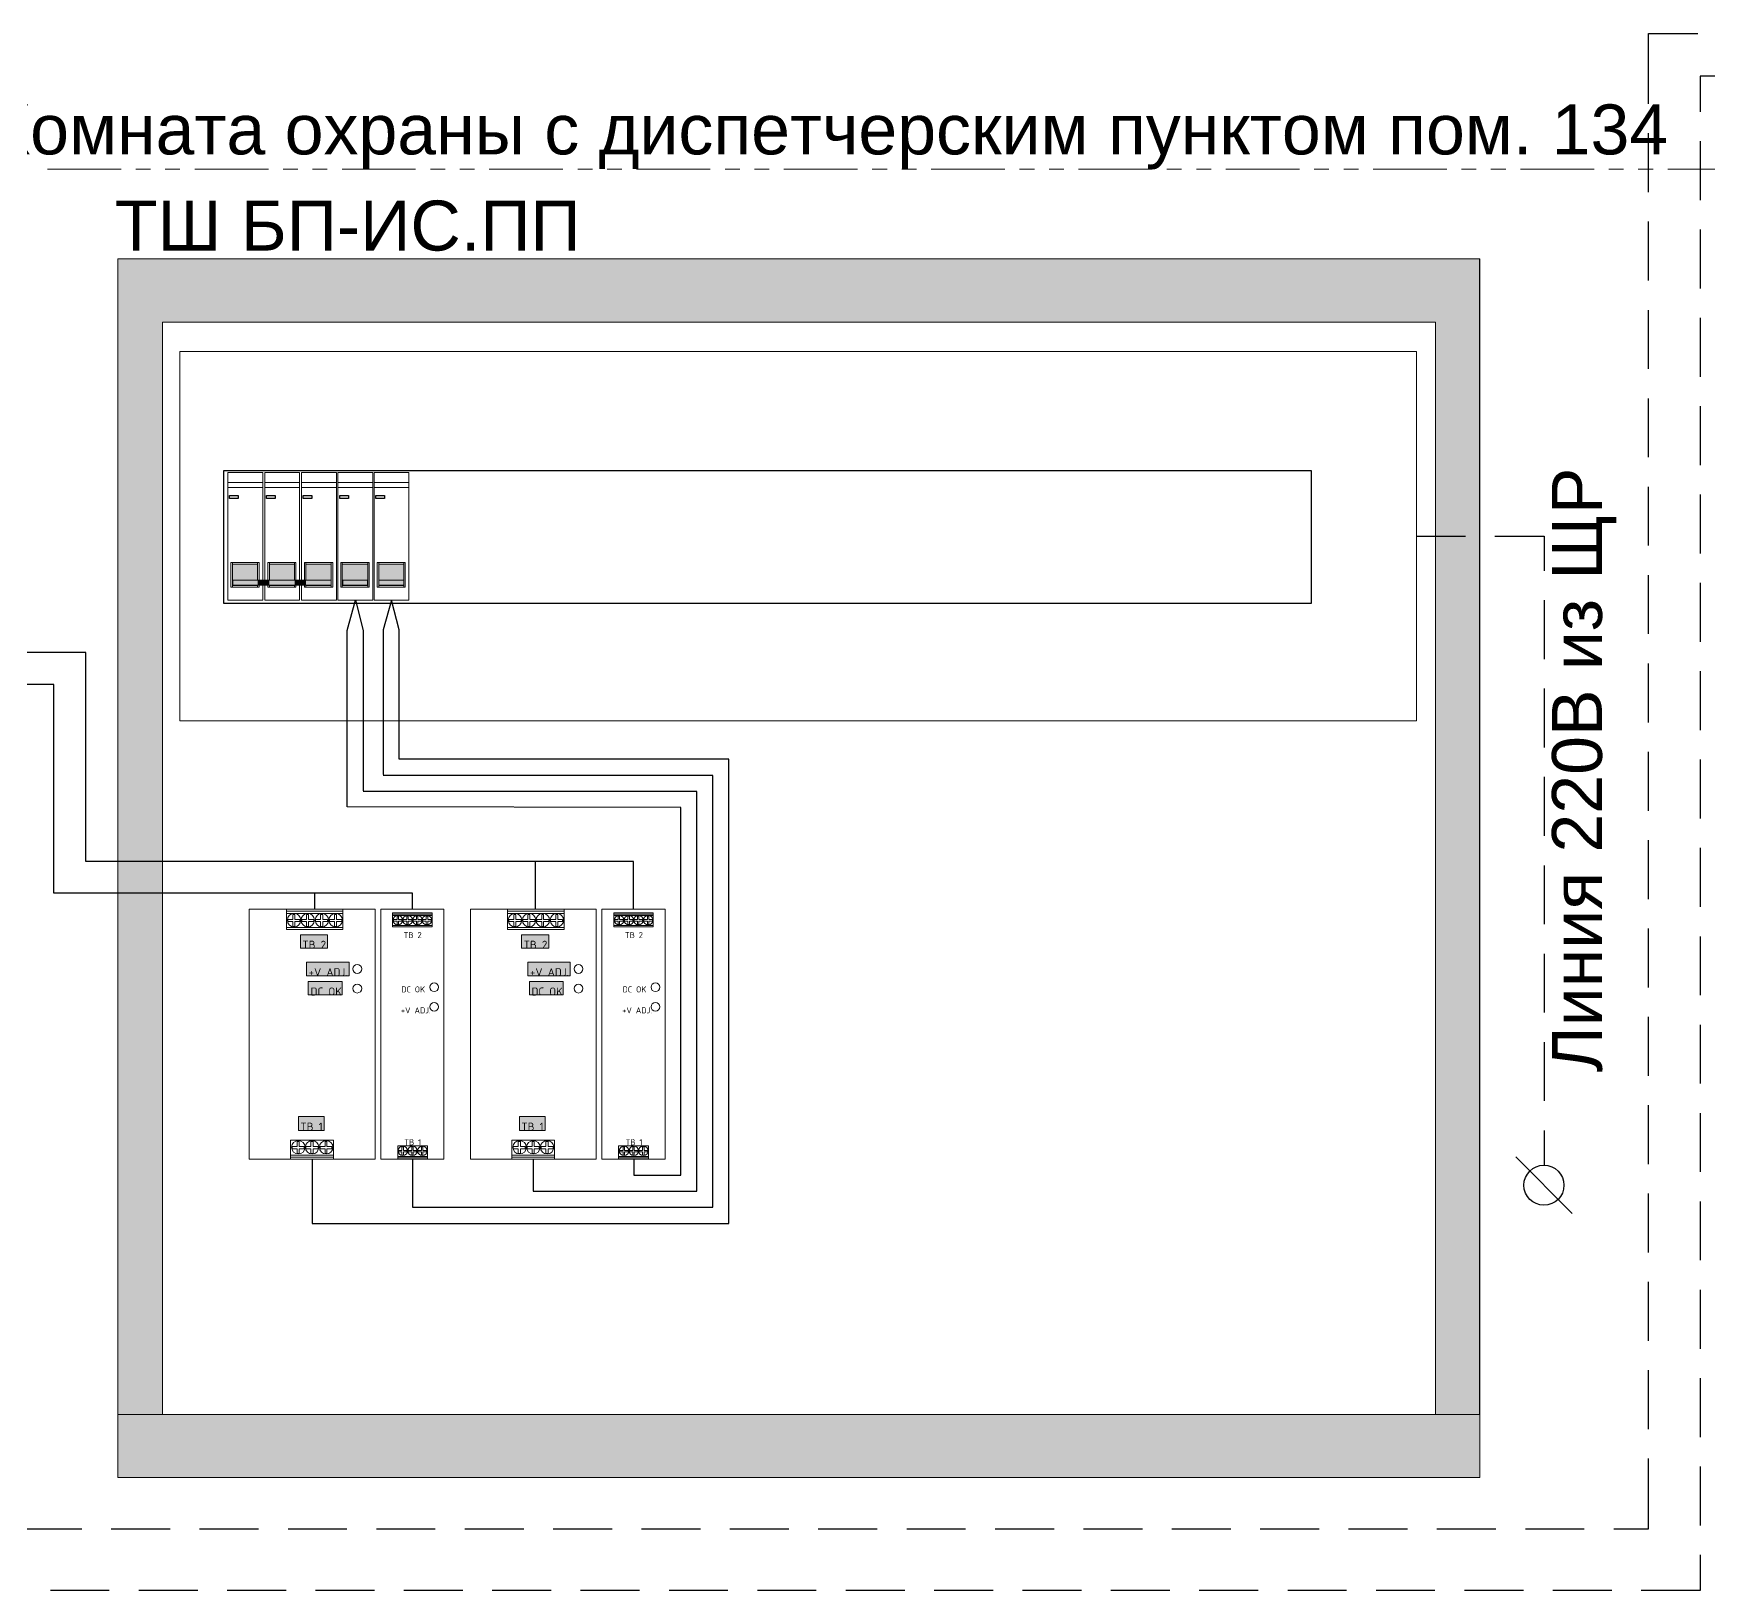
# Model space of a CAD drawing. Header units: millimetres. Extents: x -695119 to 412940, y -249585 to 622758.
# Drawn here: x 10.169 to 14.433, y 8.379 to 12.344 of the extents above; entities that cross this region are included whole.
import ezdxf

# ---------------------------------------------------------------- set-up
doc = ezdxf.new("R2010")
doc.units = ezdxf.units.MM
for name, color, linetype in [('PDF _(АР) Текст', 7, 'Continuous'), ('PDF __19D-Телекоммуникационные шкафы', 7, 'Continuous'), ('PDF _UTP', 1, 'Continuous'), ('PDF _Текст', 7, 'Continuous')]:
    doc.layers.add(name, color=color, linetype=linetype)
doc.layers.add('PDF _0', color=7, linetype='Continuous', lineweight=9)
doc.layers.add('PDF _Структурная', color=7, linetype='Continuous', true_color=0xc7c92c)
doc.styles.add('PDF Arial', font='arial.ttf')
doc.styles.add('PDF ISOCPEUR', font='isocpeur.ttf')

msp = doc.modelspace()

# ---------------------------------------------------------------- linework, layer by layer
at = {"layer": 'PDF _(АР) Текст', "lineweight": 15}
for points in [[(13.8511, 11.7701), (10.3833, 11.7701), (10.3833, 8.8274)], [(13.7386, 8.8274), (13.7386, 11.6093), (10.4975, 11.6093), (10.4975, 8.8274)]]:
    msp.add_lwpolyline(points, dxfattribs=at)
for points in [[(10.5417, 11.5343), (13.6894, 11.5343), (13.6894, 10.5942), (10.5417, 10.5942)], [(10.6525, 11.2309), (13.4227, 11.2309), (13.4227, 10.8934), (10.6525, 10.8934)], [(13.8511, 8.8274), (10.3833, 8.8274), (10.3833, 8.6665), (13.8511, 8.6665)]]:
    msp.add_lwpolyline(points, close=True, dxfattribs=at)
at = {"layer": 'PDF _(АР) Текст', "lineweight": 25}
msp.add_lwpolyline([(12.0376, 11.2309), (10.6525, 11.2309), (10.6525, 10.8934), (12.0376, 10.8934), (13.4227, 10.8934), (13.4227, 11.2309)], close=True, dxfattribs=at)
at = {"layer": 'PDF _0', "color": 252, "lineweight": 30, "true_color": 0x989898}
msp.add_lwpolyline([(13.8511, 8.8274), (13.8511, 11.7701)], dxfattribs=at)
at = {"layer": 'PDF _0', "lineweight": 5}
for points in [[(10.7525, 10.9392), (10.7525, 10.9009), (10.6634, 10.9009), (10.6634, 11.2267), (10.7525, 11.2267), (10.7525, 10.9517)], [(10.7575, 10.9517), (10.7575, 11.2267), (10.8459, 11.2267), (10.8459, 10.9517)], [(10.8509, 10.9517), (10.8509, 11.2267), (10.94, 11.2267), (10.94, 10.9009), (10.8509, 10.9009), (10.8509, 10.9392)], [(10.7434, 10.9392), (10.7434, 10.9342), (10.6709, 10.9342), (10.6709, 10.9967), (10.7434, 10.9967), (10.7434, 10.9517)], [(10.675, 10.9925), (10.675, 10.9967)], [(10.675, 10.9342), (10.675, 10.9384), (10.675, 10.9925), (10.7392, 10.9925), (10.7392, 10.9517)], [(10.7392, 10.9925), (10.7392, 10.9967)], [(10.765, 10.9517), (10.765, 10.9967), (10.8367, 10.9967), (10.8367, 10.9517)], [(10.7692, 10.9517), (10.7692, 10.9925), (10.7692, 10.9967)], [(10.7692, 10.9925), (10.8334, 10.9925), (10.8334, 10.9517)], [(10.8334, 10.9925), (10.8334, 10.9967)], [(10.8584, 10.9517), (10.8584, 10.9967), (10.9309, 10.9967), (10.9309, 10.9342), (10.8584, 10.9342), (10.8584, 10.9392)], [(10.8625, 10.9517), (10.8625, 10.9925), (10.8625, 10.9967)], [(10.8625, 10.9925), (10.9267, 10.9925), (10.9267, 10.9384), (10.8625, 10.9384), (10.8625, 10.9392)], [(10.9267, 10.9925), (10.9267, 10.9967)], [(10.955, 10.9925), (11.02, 10.9925), (11.02, 10.9384), (10.955, 10.9384), (10.955, 10.9392), (10.955, 10.9925), (10.955, 10.9967)], [(11.02, 10.9925), (11.02, 10.9967)], [(11.0476, 10.9925), (11.1117, 10.9925), (11.1117, 10.9384), (11.0476, 10.9384), (11.0476, 10.9392), (11.0476, 10.9925), (11.0476, 10.9967)], [(11.1117, 10.9925), (11.1117, 10.9967)], [(10.7392, 10.9392), (10.7392, 10.9384), (10.675, 10.9384)], [(10.7392, 10.9384), (10.7392, 10.9342)], [(10.8459, 10.9392), (10.8459, 10.9009), (10.7575, 10.9009), (10.7575, 10.9392)], [(10.8367, 10.9392), (10.8367, 10.9342), (10.765, 10.9342), (10.765, 10.9392)], [(10.8334, 10.9392), (10.8334, 10.9384), (10.7692, 10.9384), (10.7692, 10.9392)], [(10.7692, 10.9384), (10.7692, 10.9342)], [(10.8334, 10.9384), (10.8334, 10.9342)], [(10.8625, 10.9384), (10.8625, 10.9342)], [(10.9267, 10.9384), (10.9267, 10.9342)], [(10.955, 10.9384), (10.955, 10.9342)], [(11.02, 10.9384), (11.02, 10.9342)], [(11.0476, 10.9384), (11.0476, 10.9342)], [(11.1117, 10.9384), (11.1117, 10.9342)]]:
    msp.add_lwpolyline(points, dxfattribs=at)
for points in [[(11.0325, 10.9009), (10.9434, 10.9009), (10.9434, 10.9392), (10.9434, 11.2267), (11.0325, 11.2267)], [(11.1242, 10.9009), (11.0359, 10.9009), (11.0359, 10.9392), (11.0359, 11.2267), (11.1242, 11.2267)], [(10.6634, 11.2009), (10.7525, 11.2009), (10.7525, 11.1884), (10.6634, 11.1884)], [(10.7575, 11.2009), (10.8459, 11.2009), (10.8459, 11.1884), (10.7575, 11.1884)], [(10.8509, 11.2009), (10.94, 11.2009), (10.94, 11.1884), (10.8509, 11.1884)], [(10.9434, 11.2009), (11.0325, 11.2009), (11.0325, 11.1884), (10.9434, 11.1884)], [(11.0359, 11.2009), (11.1242, 11.2009), (11.1242, 11.1884), (11.0359, 11.1884)], [(10.9509, 10.9967), (11.0234, 10.9967), (11.0234, 10.9342), (10.9509, 10.9342), (10.9509, 10.9392)], [(11.0434, 10.9967), (11.1151, 10.9967), (11.1151, 10.9342), (11.0434, 10.9342), (11.0434, 10.9392)]]:
    msp.add_lwpolyline(points, close=True, dxfattribs=at)
at = {"layer": 'PDF _0', "color": 240, "lineweight": 30, "true_color": 0xec1f24}
for points in [[(10.69, 11.1601), (10.6675, 11.1601), (10.6675, 11.1676), (10.69, 11.1676)], [(10.7617, 11.1676), (10.7842, 11.1676), (10.7842, 11.1601), (10.7617, 11.1601)], [(10.855, 11.1676), (10.8775, 11.1676), (10.8775, 11.1601), (10.855, 11.1601)], [(10.9484, 11.1676), (10.9709, 11.1676), (10.9709, 11.1601), (10.9484, 11.1601)], [(11.04, 11.1676), (11.0626, 11.1676), (11.0626, 11.1601), (11.04, 11.1601)]]:
    msp.add_lwpolyline(points, close=True, dxfattribs=at)
at = {"layer": 'PDF _0', "lineweight": 0}
for points in [[(10.6759, 10.9392), (10.9267, 10.9392), (10.9267, 10.9517), (10.6759, 10.9517)], [(10.9559, 10.9392), (11.0192, 10.9392), (11.0192, 10.9517), (10.9559, 10.9517)], [(11.0476, 10.9392), (11.1117, 10.9392), (11.1117, 10.9517), (11.0476, 10.9517)], [(10.9567, 10.0625), (10.9567, 10.1141), (10.8775, 10.1141), (10.8125, 10.1141), (10.8125, 10.0625)], [(11.5201, 10.0625), (11.5201, 10.1141), (11.4409, 10.1141), (11.3759, 10.1141), (11.3759, 10.0625)], [(10.8125, 10.1033), (10.9567, 10.1033), (10.9567, 10.0675), (10.8125, 10.0675)], [(10.8292, 10.0825), (10.8159, 10.0825), (10.8159, 10.0883), (10.8292, 10.0883), (10.8292, 10.1008), (10.8342, 10.1008), (10.8342, 10.0883), (10.8467, 10.0883), (10.8467, 10.0825), (10.8342, 10.0825), (10.8342, 10.07), (10.8292, 10.07)], [(10.8642, 10.0825), (10.8517, 10.0825), (10.8517, 10.0883), (10.8642, 10.0883), (10.8642, 10.1008), (10.8692, 10.1008), (10.8692, 10.0883), (10.8825, 10.0883), (10.8825, 10.0825), (10.8692, 10.0825), (10.8692, 10.07), (10.8642, 10.07)], [(10.8992, 10.0825), (10.8867, 10.0825), (10.8867, 10.0883), (10.8992, 10.0883), (10.8992, 10.1008), (10.905, 10.1008), (10.905, 10.0883), (10.9175, 10.0883), (10.9175, 10.0825), (10.905, 10.0825), (10.905, 10.07), (10.8992, 10.07)], [(10.935, 10.0825), (10.9225, 10.0825), (10.9225, 10.0883), (10.935, 10.0883), (10.935, 10.1008), (10.94, 10.1008), (10.94, 10.0883), (10.9534, 10.0883), (10.9534, 10.0825), (10.94, 10.0825), (10.94, 10.07), (10.935, 10.07)], [(11.0826, 10.0983), (11.1834, 10.0983), (11.1834, 10.0725), (11.0826, 10.0725)], [(11.0942, 10.0833), (11.0851, 10.0833), (11.0851, 10.0875), (11.0942, 10.0875), (11.0942, 10.0966), (11.0976, 10.0966), (11.0976, 10.0875), (11.1067, 10.0875), (11.1067, 10.0833), (11.0976, 10.0833), (11.0976, 10.075), (11.0942, 10.075)], [(11.1192, 10.0833), (11.1101, 10.0833), (11.1101, 10.0875), (11.1192, 10.0875), (11.1192, 10.0966), (11.1226, 10.0966), (11.1226, 10.0875), (11.1317, 10.0875), (11.1317, 10.0833), (11.1226, 10.0833), (11.1226, 10.075), (11.1192, 10.075)], [(11.1442, 10.0833), (11.1351, 10.0833), (11.1351, 10.0875), (11.1442, 10.0875), (11.1442, 10.0966), (11.1476, 10.0966), (11.1476, 10.0875), (11.1567, 10.0875), (11.1567, 10.0833), (11.1476, 10.0833), (11.1476, 10.075), (11.1442, 10.075)], [(11.1684, 10.0833), (11.1601, 10.0833), (11.1601, 10.0875), (11.1684, 10.0875), (11.1684, 10.0966), (11.1726, 10.0966), (11.1726, 10.0875), (11.1809, 10.0875), (11.1809, 10.0833), (11.1726, 10.0833), (11.1726, 10.075), (11.1684, 10.075)], [(11.3759, 10.1033), (11.5201, 10.1033), (11.5201, 10.0675), (11.3759, 10.0675)], [(11.3917, 10.0825), (11.3792, 10.0825), (11.3792, 10.0883), (11.3917, 10.0883), (11.3917, 10.1008), (11.3967, 10.1008), (11.3967, 10.0883), (11.4101, 10.0883), (11.4101, 10.0825), (11.3967, 10.0825), (11.3967, 10.07), (11.3917, 10.07)], [(11.4276, 10.0825), (11.4142, 10.0825), (11.4142, 10.0883), (11.4276, 10.0883), (11.4276, 10.1008), (11.4326, 10.1008), (11.4326, 10.0883), (11.4451, 10.0883), (11.4451, 10.0825), (11.4326, 10.0825), (11.4326, 10.07), (11.4276, 10.07)], [(11.4626, 10.0825), (11.4501, 10.0825), (11.4501, 10.0883), (11.4626, 10.0883), (11.4626, 10.1008), (11.4676, 10.1008), (11.4676, 10.0883), (11.4809, 10.0883), (11.4809, 10.0825), (11.4676, 10.0825), (11.4676, 10.07), (11.4626, 10.07)], [(11.4984, 10.0825), (11.4851, 10.0825), (11.4851, 10.0883), (11.4984, 10.0883), (11.4984, 10.1008), (11.5034, 10.1008), (11.5034, 10.0883), (11.5159, 10.0883), (11.5159, 10.0825), (11.5034, 10.0825), (11.5034, 10.07), (11.4984, 10.07)], [(11.6459, 10.0983), (11.7468, 10.0983), (11.7468, 10.0725), (11.6459, 10.0725)], [(11.6576, 10.0833), (11.6484, 10.0833), (11.6484, 10.0875), (11.6576, 10.0875), (11.6576, 10.0966), (11.6609, 10.0966), (11.6609, 10.0875), (11.6701, 10.0875), (11.6701, 10.0833), (11.6609, 10.0833), (11.6609, 10.075), (11.6576, 10.075)], [(11.6818, 10.0833), (11.6734, 10.0833), (11.6734, 10.0875), (11.6818, 10.0875), (11.6818, 10.0966), (11.6859, 10.0966), (11.6859, 10.0875), (11.6943, 10.0875), (11.6943, 10.0833), (11.6859, 10.0833), (11.6859, 10.075), (11.6818, 10.075)], [(11.7068, 10.0833), (11.6976, 10.0833), (11.6976, 10.0875), (11.7068, 10.0875), (11.7068, 10.0966), (11.7101, 10.0966), (11.7101, 10.0875), (11.7193, 10.0875), (11.7193, 10.0833), (11.7101, 10.0833), (11.7101, 10.075), (11.7068, 10.075)], [(11.7318, 10.0833), (11.7226, 10.0833), (11.7226, 10.0875), (11.7318, 10.0875), (11.7318, 10.0966), (11.7351, 10.0966), (11.7351, 10.0875), (11.7443, 10.0875), (11.7443, 10.0833), (11.7351, 10.0833), (11.7351, 10.075), (11.7318, 10.075)], [(10.8234, 9.5258), (10.9325, 9.5258), (10.9325, 9.4774), (10.8234, 9.4774)], [(10.84, 9.5041), (10.8275, 9.5041), (10.8275, 9.5099), (10.84, 9.5099), (10.84, 9.5224), (10.845, 9.5224), (10.845, 9.5099), (10.8575, 9.5099), (10.8575, 9.5041), (10.845, 9.5041), (10.845, 9.4916), (10.84, 9.4916)], [(10.875, 9.5041), (10.8625, 9.5041), (10.8625, 9.5099), (10.875, 9.5099), (10.875, 9.5224), (10.8809, 9.5224), (10.8809, 9.5099), (10.8934, 9.5099), (10.8934, 9.5041), (10.8809, 9.5041), (10.8809, 9.4916), (10.875, 9.4916)], [(10.9109, 9.5041), (10.8984, 9.5041), (10.8984, 9.5099), (10.9109, 9.5099), (10.9109, 9.5224), (10.9159, 9.5224), (10.9159, 9.5099), (10.9284, 9.5099), (10.9284, 9.5041), (10.9159, 9.5041), (10.9159, 9.4916), (10.9109, 9.4916)], [(11.0959, 9.5116), (11.1717, 9.5116), (11.1717, 9.4774), (11.0959, 9.4774)], [(11.3867, 9.5258), (11.4951, 9.5258), (11.4951, 9.4774), (11.3867, 9.4774)], [(11.4026, 9.5041), (11.3901, 9.5041), (11.3901, 9.5099), (11.4026, 9.5099), (11.4026, 9.5224), (11.4084, 9.5224), (11.4084, 9.5099), (11.4209, 9.5099), (11.4209, 9.5041), (11.4084, 9.5041), (11.4084, 9.4916), (11.4026, 9.4916)], [(11.4384, 9.5041), (11.4259, 9.5041), (11.4259, 9.5099), (11.4384, 9.5099), (11.4384, 9.5224), (11.4434, 9.5224), (11.4434, 9.5099), (11.4559, 9.5099), (11.4559, 9.5041), (11.4434, 9.5041), (11.4434, 9.4916), (11.4384, 9.4916)], [(11.4734, 9.5041), (11.4609, 9.5041), (11.4609, 9.5099), (11.4734, 9.5099), (11.4734, 9.5224), (11.4793, 9.5224), (11.4793, 9.5099), (11.4918, 9.5099), (11.4918, 9.5041), (11.4793, 9.5041), (11.4793, 9.4916), (11.4734, 9.4916)], [(11.6584, 9.5116), (11.7343, 9.5116), (11.7343, 9.4774), (11.6584, 9.4774)], [(11.1067, 9.4966), (11.0984, 9.4966), (11.0984, 9.4999), (11.1067, 9.4999), (11.1067, 9.5091), (11.1109, 9.5091), (11.1109, 9.4999), (11.1192, 9.4999), (11.1192, 9.4966), (11.1109, 9.4966), (11.1109, 9.4874), (11.1067, 9.4874)], [(11.1317, 9.4966), (11.1226, 9.4966), (11.1226, 9.4999), (11.1317, 9.4999), (11.1317, 9.5091), (11.1351, 9.5091), (11.1351, 9.4999), (11.1442, 9.4999), (11.1442, 9.4966), (11.1351, 9.4966), (11.1351, 9.4874), (11.1317, 9.4874)], [(11.1567, 9.4966), (11.1476, 9.4966), (11.1476, 9.4999), (11.1567, 9.4999), (11.1567, 9.5091), (11.1601, 9.5091), (11.1601, 9.4999), (11.1692, 9.4999), (11.1692, 9.4966), (11.1601, 9.4966), (11.1601, 9.4874), (11.1567, 9.4874)], [(11.6701, 9.4966), (11.6609, 9.4966), (11.6609, 9.4999), (11.6701, 9.4999), (11.6701, 9.5091), (11.6734, 9.5091), (11.6734, 9.4999), (11.6826, 9.4999), (11.6826, 9.4966), (11.6734, 9.4966), (11.6734, 9.4874), (11.6701, 9.4874)], [(11.6943, 9.4966), (11.6859, 9.4966), (11.6859, 9.4999), (11.6943, 9.4999), (11.6943, 9.5091), (11.6984, 9.5091), (11.6984, 9.4999), (11.7076, 9.4999), (11.7076, 9.4966), (11.6984, 9.4966), (11.6984, 9.4874), (11.6943, 9.4874)], [(11.7193, 9.4966), (11.7109, 9.4966), (11.7109, 9.4999), (11.7193, 9.4999), (11.7193, 9.5091), (11.7234, 9.5091), (11.7234, 9.4999), (11.7318, 9.4999), (11.7318, 9.4966), (11.7234, 9.4966), (11.7234, 9.4874), (11.7193, 9.4874)]]:
    msp.add_lwpolyline(points, close=True, dxfattribs=at)
at = {"layer": 'PDF _0', "lineweight": 15}
for points in [[(10.7175, 10.1141), (11.0384, 10.1141), (11.0384, 9.4774), (10.7175, 9.4774)], [(11.0534, 10.1141), (11.2134, 10.1141), (11.2134, 9.4774), (11.0534, 9.4774)], [(11.2809, 10.1141), (11.6009, 10.1141), (11.6009, 9.4774), (11.2809, 9.4774)], [(11.6159, 10.1141), (11.7768, 10.1141), (11.7768, 9.4774), (11.6159, 9.4774)], [(11.0826, 10.105), (11.1834, 10.105), (11.1834, 10.0691), (11.0826, 10.0691)], [(11.6459, 10.105), (11.7468, 10.105), (11.7468, 10.0691), (11.6459, 10.0691)]]:
    msp.add_lwpolyline(points, close=True, dxfattribs=at)
at = {"layer": 'PDF _0', "lineweight": 0}
for points in [[(10.8125, 10.1091), (10.9567, 10.1091)], [(11.3759, 10.1091), (11.5201, 10.1091)], [(10.8125, 10.1033), (10.9567, 10.1033)], [(10.8125, 10.0675), (10.9567, 10.0675)], [(11.1284, 10.105), (11.0826, 10.105), (11.0826, 10.0691), (11.1834, 10.0691)], [(11.0826, 10.0983), (11.1834, 10.0983)], [(11.0826, 10.0725), (11.1834, 10.0725)], [(11.3759, 10.1033), (11.5201, 10.1033)], [(11.3759, 10.0675), (11.5201, 10.0675)], [(11.6918, 10.105), (11.6459, 10.105), (11.6459, 10.0691), (11.7468, 10.0691)], [(11.6459, 10.0983), (11.7468, 10.0983)], [(11.6459, 10.0725), (11.7468, 10.0725)], [(10.8234, 9.4874), (10.9325, 9.4874)], [(10.8234, 9.4824), (10.9325, 9.4824)], [(11.0959, 9.4841), (11.1717, 9.4841)], [(11.0959, 9.4808), (11.1717, 9.4808)], [(11.3867, 9.4874), (11.4951, 9.4874)], [(11.3867, 9.4824), (11.4951, 9.4824)], [(11.6584, 9.4841), (11.7343, 9.4841)], [(11.6584, 9.4808), (11.7343, 9.4808)]]:
    msp.add_lwpolyline(points, dxfattribs=at)
at = {"layer": 'PDF _0', "lineweight": 15}
for points in [[(11.0826, 10.1016), (11.1834, 10.1016)], [(11.6459, 10.1016), (11.7468, 10.1016)], [(10.8234, 9.4774), (10.9325, 9.4774)], [(11.0959, 9.4774), (11.1717, 9.4774)], [(11.3867, 9.4774), (11.4951, 9.4774)], [(11.6584, 9.4774), (11.7343, 9.4774)]]:
    msp.add_lwpolyline(points, dxfattribs=at)
at = {"layer": 'PDF _0', "color": 252, "lineweight": 15, "true_color": 0x989898}
for points in [[(10.8484, 10.015), (10.9175, 10.015), (10.9175, 10.0491), (10.8484, 10.0491)], [(11.4109, 10.015), (11.4809, 10.015), (11.4809, 10.0491), (11.4109, 10.0491)], [(10.8642, 9.9441), (10.9725, 9.9441), (10.9725, 9.9791), (10.8642, 9.9791)], [(11.4276, 9.9441), (11.5351, 9.9441), (11.5351, 9.9791), (11.4276, 9.9791)], [(10.8684, 9.8958), (10.9542, 9.8958), (10.9542, 9.93), (10.8684, 9.93)], [(11.4317, 9.8958), (11.5176, 9.8958), (11.5176, 9.93), (11.4317, 9.93)], [(10.8434, 9.5508), (10.9084, 9.5508), (10.9084, 9.5858), (10.8434, 9.5858)], [(11.4059, 9.5508), (11.4718, 9.5508), (11.4718, 9.5858), (11.4059, 9.5858)]]:
    msp.add_lwpolyline(points, close=True, dxfattribs=at)
at = {"layer": 'PDF _0', "color": 7, "lineweight": 0, "true_color": 0xffffff}
for points in [[(10.8484, 10.015), (10.9175, 10.015)], [(11.4109, 10.015), (11.4809, 10.015)], [(10.8642, 9.9441), (10.9725, 9.9441)], [(11.4276, 9.9441), (11.5351, 9.9441)], [(10.8684, 9.8958), (10.9542, 9.8958)], [(11.4317, 9.8958), (11.5176, 9.8958)], [(10.8434, 9.5508), (10.9084, 9.5508)], [(11.4059, 9.5508), (11.4718, 9.5508)]]:
    msp.add_lwpolyline(points, dxfattribs=at)
at = {"layer": 'PDF _0', "lineweight": 0}
for centre, radius in [((10.8321, 10.0862), 0.0171), ((10.8671, 10.0862), 0.0171), ((10.903, 10.0862), 0.0171), ((10.938, 10.0862), 0.0171), ((11.0963, 10.0862), 0.0121), ((11.1213, 10.0862), 0.0121), ((11.1463, 10.0862), 0.0121), ((11.1705, 10.0862), 0.0121), ((11.3947, 10.0862), 0.0171), ((11.4305, 10.0862), 0.0171), ((11.4655, 10.0862), 0.0171), ((11.5013, 10.0862), 0.0171), ((11.6597, 10.0862), 0.0121), ((11.6847, 10.0862), 0.0121), ((11.7089, 10.0862), 0.0121), ((11.7339, 10.0862), 0.0121), ((10.993, 9.962), 0.0113), ((11.5563, 9.962), 0.0113), ((10.993, 9.912), 0.0113), ((11.1888, 9.9154), 0.0113), ((11.5563, 9.912), 0.0113), ((11.7522, 9.9154), 0.0113), ((11.1888, 9.8654), 0.0113), ((11.7522, 9.8654), 0.0113), ((10.843, 9.5078), 0.0171), ((10.878, 9.5078), 0.0171), ((10.9138, 9.5078), 0.0171), ((11.1088, 9.4987), 0.0121), ((11.1338, 9.4987), 0.0121), ((11.1588, 9.4987), 0.0121), ((11.4063, 9.5078), 0.0171), ((11.4413, 9.5078), 0.0171), ((11.4763, 9.5078), 0.0171), ((11.6722, 9.4987), 0.0121), ((11.6972, 9.4987), 0.0121), ((11.7214, 9.4987), 0.0121)]:
    msp.add_circle(centre, radius, dxfattribs=at)
at = {"layer": 'PDF _0', "color": 9, "lineweight": 15, "true_color": 0xc6c7ca, "transparency": 33554559}
for points in [[(13.8511, 11.7701), (10.3833, 11.7701), (13.8511, 11.6093)], [(10.3833, 11.7701), (13.8511, 11.6093), (10.3833, 11.6093)], [(10.4975, 11.6093), (10.3833, 11.6093), (10.4975, 9.1507)], [(10.3833, 11.6093), (10.4975, 9.1507), (10.3833, 9.1507)], [(13.8511, 11.6093), (13.7386, 11.6093), (13.8511, 8.8274)], [(13.7386, 11.6093), (13.8511, 8.8274), (13.7386, 8.8274)], [(10.4975, 9.1507), (10.3833, 9.1507), (10.4975, 9.0007)], [(10.3833, 9.1507), (10.4975, 9.0007), (10.3833, 9.0007)], [(10.4975, 9.0007), (10.3833, 9.0007), (10.4975, 8.8274)], [(10.3833, 9.0007), (10.4975, 8.8274), (10.3833, 8.8274)], [(13.8511, 8.8274), (10.3833, 8.8274), (13.8511, 8.6665)], [(10.3833, 8.8274), (13.8511, 8.6665), (10.3833, 8.6665)]]:
    msp.add_solid(points, dxfattribs=at)
at = {"layer": 'PDF _0', "color": 40, "lineweight": 15, "true_color": 0xf8d731, "transparency": 33554559}
for points in [[(10.7392, 10.9925), (10.675, 10.9925), (10.7392, 10.9517)], [(10.675, 10.9925), (10.7392, 10.9517), (10.675, 10.9517)], [(10.8334, 10.9925), (10.7692, 10.9925), (10.8334, 10.9517)], [(10.7692, 10.9925), (10.8334, 10.9517), (10.7692, 10.9517)], [(10.9267, 10.9925), (10.8625, 10.9925), (10.9267, 10.9517)], [(10.8625, 10.9925), (10.9267, 10.9517), (10.8625, 10.9517)], [(10.955, 10.9925), (10.955, 10.9392), (10.955, 10.9392)], [(11.02, 10.9925), (10.955, 10.9925), (11.02, 10.9517)], [(10.955, 10.9925), (11.02, 10.9517), (10.955, 10.9517)], [(11.02, 10.9967), (11.02, 10.9925), (11.02, 10.9925)], [(11.0234, 10.9967), (11.0234, 10.9925), (11.0234, 10.9925)], [(11.0234, 10.9925), (11.0234, 10.9392), (11.0234, 10.9392)], [(11.1117, 10.9925), (11.0476, 10.9925), (11.1117, 10.9517)], [(11.0476, 10.9925), (11.1117, 10.9517), (11.0476, 10.9517)], [(10.6759, 10.9517), (10.675, 10.9517), (10.6759, 10.9392)], [(10.675, 10.9517), (10.6759, 10.9392), (10.675, 10.9392)], [(10.7392, 10.9392), (10.675, 10.9392), (10.7392, 10.9384)], [(10.675, 10.9392), (10.7392, 10.9384), (10.675, 10.9384)], [(10.7392, 10.9517), (10.6759, 10.9517), (10.7392, 10.9392)], [(10.6759, 10.9517), (10.7392, 10.9392), (10.6759, 10.9392)], [(10.7434, 10.9517), (10.7392, 10.9517), (10.7434, 10.9392)], [(10.7392, 10.9517), (10.7434, 10.9392), (10.7392, 10.9392)], [(10.7525, 10.9517), (10.7434, 10.9517), (10.7525, 10.9392)], [(10.7434, 10.9517), (10.7525, 10.9392), (10.7434, 10.9392)], [(10.7575, 10.9517), (10.7525, 10.9517), (10.7575, 10.9392)], [(10.7525, 10.9517), (10.7575, 10.9392), (10.7525, 10.9392)], [(10.765, 10.9517), (10.7575, 10.9517), (10.765, 10.9392)], [(10.7575, 10.9517), (10.765, 10.9392), (10.7575, 10.9392)], [(10.7692, 10.9517), (10.765, 10.9517), (10.7692, 10.9392)], [(10.765, 10.9517), (10.7692, 10.9392), (10.765, 10.9392)], [(10.8334, 10.9517), (10.7692, 10.9517), (10.8334, 10.9392)], [(10.7692, 10.9517), (10.8334, 10.9392), (10.7692, 10.9392)], [(10.8367, 10.9517), (10.8334, 10.9517), (10.8367, 10.9392)], [(10.8334, 10.9517), (10.8367, 10.9392), (10.8334, 10.9392)], [(10.8459, 10.9517), (10.8367, 10.9517), (10.8459, 10.9392)], [(10.8367, 10.9517), (10.8459, 10.9392), (10.8367, 10.9392)], [(10.8509, 10.9517), (10.8459, 10.9517), (10.8509, 10.9392)], [(10.8459, 10.9517), (10.8509, 10.9392), (10.8459, 10.9392)], [(10.8584, 10.9517), (10.8509, 10.9517), (10.8584, 10.9392)], [(10.8509, 10.9517), (10.8584, 10.9392), (10.8509, 10.9392)], [(10.8625, 10.9517), (10.8584, 10.9517), (10.8625, 10.9392)], [(10.8584, 10.9517), (10.8625, 10.9392), (10.8584, 10.9392)], [(10.9267, 10.9517), (10.8625, 10.9517), (10.9267, 10.9392)], [(10.8625, 10.9517), (10.9267, 10.9392), (10.8625, 10.9392)], [(10.9267, 10.9392), (10.8625, 10.9392), (10.9267, 10.9384)], [(10.8625, 10.9392), (10.9267, 10.9384), (10.8625, 10.9384)], [(10.9267, 10.9517), (10.9267, 10.9392), (10.9267, 10.9392)], [(10.9267, 10.9392), (10.9267, 10.9392), (10.9267, 10.9517)], [(10.9559, 10.9517), (10.955, 10.9517), (10.9559, 10.9392)], [(10.955, 10.9517), (10.9559, 10.9392), (10.955, 10.9392)], [(10.955, 10.9392), (10.955, 10.9384), (10.955, 10.9384)], [(11.02, 10.9392), (10.955, 10.9392), (11.02, 10.9384)], [(10.955, 10.9392), (11.02, 10.9384), (10.955, 10.9384)], [(10.955, 10.9384), (10.955, 10.9342), (10.955, 10.9342)], [(11.0192, 10.9517), (10.9559, 10.9517), (11.0192, 10.9392)], [(10.9559, 10.9517), (11.0192, 10.9392), (10.9559, 10.9392)], [(11.02, 10.9517), (11.0192, 10.9517), (11.02, 10.9392)], [(11.0192, 10.9517), (11.02, 10.9392), (11.0192, 10.9392)], [(11.0234, 10.9392), (11.0234, 10.9384), (11.0234, 10.9384)], [(11.0234, 10.9384), (11.0234, 10.9342), (11.0234, 10.9342)], [(11.0476, 10.9517), (11.0476, 10.9392), (11.0476, 10.9392)], [(11.0476, 10.9392), (11.0476, 10.9392), (11.0476, 10.9517)], [(11.1117, 10.9517), (11.0476, 10.9517), (11.1117, 10.9392)], [(11.0476, 10.9517), (11.1117, 10.9392), (11.0476, 10.9392)], [(11.1117, 10.9392), (11.0476, 10.9392), (11.1117, 10.9384)], [(11.0476, 10.9392), (11.1117, 10.9384), (11.0476, 10.9384)], [(11.1117, 10.9517), (11.1117, 10.9392), (11.1117, 10.9392)], [(11.1117, 10.9392), (11.1117, 10.9392), (11.1117, 10.9517)]]:
    msp.add_solid(points, dxfattribs=at)
at = {"layer": 'PDF _0', "color": 7, "lineweight": 15, "true_color": 0xffffff, "transparency": 33554559}
for points in [[(10.8484, 10.0491), (10.9175, 10.0491), (10.8484, 10.015)], [(10.9175, 10.0491), (10.8484, 10.015), (10.9175, 10.015)], [(11.4109, 10.0491), (11.4809, 10.0491), (11.4109, 10.015)], [(11.4809, 10.0491), (11.4109, 10.015), (11.4809, 10.015)], [(10.8642, 9.9791), (10.9725, 9.9791), (10.8642, 9.9441)], [(10.9725, 9.9791), (10.8642, 9.9441), (10.9725, 9.9441)], [(11.4276, 9.9791), (11.5351, 9.9791), (11.4276, 9.9441)], [(11.5351, 9.9791), (11.4276, 9.9441), (11.5351, 9.9441)], [(10.8684, 9.93), (10.9542, 9.93), (10.8684, 9.8958)], [(10.9542, 9.93), (10.8684, 9.8958), (10.9542, 9.8958)], [(11.4317, 9.93), (11.5176, 9.93), (11.4317, 9.8958)], [(11.5176, 9.93), (11.4317, 9.8958), (11.5176, 9.8958)], [(10.8434, 9.5858), (10.9084, 9.5858), (10.8434, 9.5508)], [(10.9084, 9.5858), (10.8434, 9.5508), (10.9084, 9.5508)], [(11.4059, 9.5858), (11.4718, 9.5858), (11.4059, 9.5508)], [(11.4718, 9.5858), (11.4059, 9.5508), (11.4718, 9.5508)]]:
    msp.add_solid(points, dxfattribs=at)
at = {"layer": 'PDF __19D-Телекоммуникационные шкафы', "color": 5, "lineweight": 25}
for points in [[(14.2803, 12.1651), (14.2803, 12.3443), (14.4062, 12.3443)], [(14.577, 12.236), (14.412, 12.236), (14.412, 12.1451)], [(14.2803, 11.9401), (14.2803, 12.0901)], [(14.412, 12.0701), (14.412, 11.9201)], [(14.2803, 11.7151), (14.2803, 11.8651)], [(14.412, 11.8451), (14.412, 11.6951)], [(14.2803, 11.4901), (14.2803, 11.6401)], [(14.412, 11.6201), (14.412, 11.4701)], [(14.2803, 11.2651), (14.2803, 11.4151)], [(14.412, 11.3951), (14.412, 11.2451)], [(14.2803, 11.04), (14.2803, 11.1901)], [(14.412, 11.1701), (14.412, 11.02)], [(14.2803, 10.815), (14.2803, 10.965)], [(14.412, 10.945), (14.412, 10.795)], [(14.2803, 10.59), (14.2803, 10.74)], [(14.412, 10.72), (14.412, 10.57)], [(14.2803, 10.365), (14.2803, 10.515)], [(14.412, 10.495), (14.412, 10.345)], [(14.2803, 10.14), (14.2803, 10.29)], [(14.412, 10.27), (14.412, 10.12)], [(14.2803, 9.915), (14.2803, 10.065)], [(14.412, 10.045), (14.412, 9.895)], [(14.2803, 9.6899), (14.2803, 9.84)], [(14.412, 9.82), (14.412, 9.6699)], [(14.2803, 9.4649), (14.2803, 9.6149)], [(14.412, 9.5949), (14.412, 9.4449)], [(14.2803, 9.2399), (14.2803, 9.3899)], [(14.412, 9.3699), (14.412, 9.2199)], [(14.2803, 9.0149), (14.2803, 9.1649)], [(14.412, 9.1449), (14.412, 8.9949)], [(14.2803, 8.7899), (14.2803, 8.9399)], [(14.412, 8.9199), (14.412, 8.7699)], [(14.192, 8.5357), (14.2803, 8.5357), (14.2803, 8.7149)], [(14.412, 8.6949), (14.412, 8.5449)], [(10.1416, 8.5357), (10.2917, 8.5357)], [(10.3667, 8.5357), (10.5167, 8.5357)], [(10.5917, 8.5357), (10.7417, 8.5357)], [(10.8167, 8.5357), (10.9667, 8.5357)], [(11.0417, 8.5357), (11.1917, 8.5357)], [(11.2667, 8.5357), (11.4167, 8.5357)], [(11.4918, 8.5357), (11.6418, 8.5357)], [(11.7168, 8.5357), (11.8668, 8.5357)], [(11.9418, 8.5357), (12.0918, 8.5357)], [(12.1668, 8.5357), (12.3168, 8.5357)], [(12.3918, 8.5357), (12.5418, 8.5357)], [(12.6168, 8.5357), (12.7669, 8.5357)], [(12.8419, 8.5357), (12.9919, 8.5357)], [(13.0669, 8.5357), (13.2169, 8.5357)], [(13.2919, 8.5357), (13.4419, 8.5357)], [(13.5169, 8.5357), (13.6669, 8.5357)], [(13.7419, 8.5357), (13.8919, 8.5357)], [(13.967, 8.5357), (14.117, 8.5357)], [(14.412, 8.4698), (14.412, 8.379), (14.262, 8.379)], [(10.3617, 8.379), (10.2117, 8.379)], [(10.5867, 8.379), (10.4367, 8.379)], [(10.8117, 8.379), (10.6617, 8.379)], [(11.0367, 8.379), (10.8867, 8.379)], [(11.2617, 8.379), (11.1117, 8.379)], [(11.4868, 8.379), (11.3367, 8.379)], [(11.7118, 8.379), (11.5618, 8.379)], [(11.9368, 8.379), (11.7868, 8.379)], [(12.1618, 8.379), (12.0118, 8.379)], [(12.3868, 8.379), (12.2368, 8.379)], [(12.6118, 8.379), (12.4618, 8.379)], [(12.8369, 8.379), (12.6868, 8.379)], [(13.0619, 8.379), (12.9119, 8.379)], [(13.2869, 8.379), (13.1369, 8.379)], [(13.5119, 8.379), (13.3619, 8.379)], [(13.7369, 8.379), (13.5869, 8.379)], [(13.962, 8.379), (13.8119, 8.379)], [(14.187, 8.379), (14.037, 8.379)]]:
    msp.add_lwpolyline(points, dxfattribs=at)
at = {"layer": 'PDF __19D-Телекоммуникационные шкафы', "lineweight": 0}
for points in [[(10.2041, 11.9985), (10.3917, 11.9985)], [(10.4292, 11.9985), (10.4667, 11.9985)], [(10.5042, 11.9985), (10.5417, 11.9985)], [(10.5792, 11.9985), (10.7667, 11.9985)], [(10.8042, 11.9985), (10.8417, 11.9985)], [(10.8792, 11.9985), (10.9167, 11.9985)], [(10.9542, 11.9985), (11.1417, 11.9985)], [(11.1792, 11.9985), (11.2167, 11.9985)], [(11.2542, 11.9985), (11.2917, 11.9985)], [(11.3292, 11.9985), (11.5168, 11.9985)], [(11.5543, 11.9985), (11.5918, 11.9985)], [(11.6293, 11.9985), (11.6668, 11.9985)], [(11.7043, 11.9985), (11.8918, 11.9985)], [(11.9293, 11.9985), (11.9668, 11.9985)], [(12.0043, 11.9985), (12.0418, 11.9985)], [(12.0793, 11.9985), (12.2668, 11.9985)], [(12.3043, 11.9985), (12.3418, 11.9985)], [(12.3793, 11.9985), (12.4168, 11.9985)], [(12.4543, 11.9985), (12.6418, 11.9985)], [(12.6793, 11.9985), (12.7169, 11.9985)], [(12.7544, 11.9985), (12.7919, 11.9985)], [(12.8294, 11.9985), (13.0169, 11.9985)], [(13.0544, 11.9985), (13.0919, 11.9985)], [(13.1294, 11.9985), (13.1669, 11.9985)], [(13.2044, 11.9985), (13.3919, 11.9985)], [(13.4294, 11.9985), (13.4669, 11.9985)], [(13.5044, 11.9985), (13.5419, 11.9985)], [(13.5794, 11.9985), (13.7669, 11.9985)], [(13.8044, 11.9985), (13.8419, 11.9985)], [(13.8794, 11.9985), (13.9169, 11.9985)], [(13.9544, 11.9985), (14.142, 11.9985)], [(14.1795, 11.9985), (14.217, 11.9985)], [(14.2545, 11.9985), (14.292, 11.9985)], [(14.3295, 11.9985), (14.517, 11.9985)]]:
    msp.add_lwpolyline(points, dxfattribs=at)
at = {"layer": 'PDF _UTP', "color": 30, "lineweight": 30, "true_color": 0xf26621}
for points in [[(13.6894, 11.0642), (13.8144, 11.0642)], [(13.8894, 11.0642), (14.0145, 11.0642), (14.0145, 10.9759)], [(14.0145, 10.9009), (14.0145, 10.7509)], [(14.0145, 10.6759), (14.0145, 10.5258)], [(14.0145, 10.4508), (14.0145, 10.3008)], [(14.0145, 10.2258), (14.0145, 10.0758)], [(14.0145, 10.0008), (14.0145, 9.8508)], [(14.0145, 9.7758), (14.0145, 9.6258)], [(14.0145, 9.5508), (14.0145, 9.4624)], [(13.9428, 9.4833), (14.0861, 9.3391)]]:
    msp.add_lwpolyline(points, dxfattribs=at)
at = {"layer": 'PDF _UTP', "color": 134, "lineweight": 30, "true_color": 0x22acae}
for points in [[(10.8784, 9.4774), (10.8784, 9.3141), (11.7768, 9.3141), (11.9393, 9.3141), (11.9393, 10.3325), (11.9393, 10.4958), (11.1001, 10.4958), (11.1001, 10.8259), (11.0801, 10.9009), (11.0592, 10.8259), (11.0592, 10.4575)], [(11.6968, 9.4774), (11.6968, 9.4366), (11.7768, 9.4366), (11.8168, 9.4366), (11.8168, 10.3325), (11.8168, 10.3733), (10.9675, 10.375), (10.9675, 10.8242), (10.9884, 10.9009), (11.0084, 10.8242), (11.0084, 10.4158)], [(11.1334, 9.4774), (11.1334, 9.3549), (11.7768, 9.3549), (11.8985, 9.3549), (11.8985, 10.455), (11.0592, 10.455)], [(11.4409, 9.4774), (11.4409, 9.3958), (11.7768, 9.3958), (11.8576, 9.3958), (11.8576, 10.3325), (11.8576, 10.4142), (11.0084, 10.4142)]]:
    msp.add_lwpolyline(points, dxfattribs=at)
at = {"layer": 'PDF _UTP', "color": 30, "lineweight": 30, "true_color": 0xf26621}
msp.add_circle((14.0143, 9.4112), 0.051, dxfattribs=at)
at = {"layer": 'PDF _Структурная', "color": 92, "lineweight": 30, "true_color": 0x00b800}
for points in [[(11.6959, 10.1141), (11.6959, 10.2358), (10.3833, 10.2358), (10.3017, 10.2358), (10.3017, 10.6459), (10.3017, 10.7675), (7.0814, 10.7675), (7.0814, 10.3225)], [(11.1334, 10.1141), (11.1334, 10.155), (10.3833, 10.155), (10.2208, 10.155), (10.2208, 10.6459), (10.2208, 10.6867), (8.479, 10.6867), (8.4382, 10.6867), (8.4382, 10.3225)], [(11.4467, 10.1141), (11.4467, 10.2358)], [(10.885, 10.1141), (10.885, 10.155)]]:
    msp.add_lwpolyline(points, dxfattribs=at)

# ---------------------------------------------------------------- texts
at = {"layer": 'PDF _Текст', "color": 8, "lineweight": 15, "true_color": 0x767676, "insert": (10.0566, 11.998), "char_height": 0.127311, "attachment_point": 7, "style": 'PDF Arial'}
msp.add_mtext('Комната охраны с диспетчерским пунктом пом. 134', dxfattribs=at)
at = {"layer": 'PDF _Текст', "color": 252, "lineweight": 15, "true_color": 0x989898, "insert": (10.3758, 11.7897), "char_height": 0.127311, "attachment_point": 7, "style": 'PDF Arial'}
msp.add_mtext('ТШ БП-ИС.ПП', dxfattribs=at)
at = {"layer": 'PDF _Текст', "color": 252, "lineweight": 15, "true_color": 0x989898, "insert": (14.1989, 9.6991), "char_height": 0.127311, "attachment_point": 7, "rotation": 90, "style": 'PDF Arial'}
msp.add_mtext('Линия 220В из ЩР', dxfattribs=at)
at = {"layer": 'PDF _Текст', "lineweight": 15, "attachment_point": 7, "style": 'PDF ISOCPEUR'}
for s, insert, char_height in [('TB 2', (10.8534, 10.0135), 0.02037), ('TB 2', (11.1109, 10.0405), 0.01528), ('TB 2', (11.4167, 10.0135), 0.02037), ('TB 2', (11.6743, 10.0405), 0.01528), ('+V ADJ.', (10.8692, 9.9435), 0.02037), ('+V ADJ.', (11.4326, 9.9435), 0.02037), ('DC OK', (10.8742, 9.8943), 0.02037), ('DC OK', (11.1051, 9.9022), 0.01528), ('DC OK', (11.4367, 9.8943), 0.02037), ('DC OK', (11.6684, 9.9022), 0.01528), ('+V ADJ.', (11.1042, 9.8488), 0.01528), ('+V ADJ.', (11.6676, 9.8488), 0.01528), ('TB 1', (10.8484, 9.5501), 0.02037), ('TB 1', (11.4109, 9.5501), 0.02037), ('TB 1', (11.1126, 9.513), 0.01528), ('TB 1', (11.6759, 9.513), 0.01528)]:
    msp.add_mtext(s, dxfattribs=dict(at, insert=insert, char_height=char_height))

doc.saveas('drawing.dxf')
